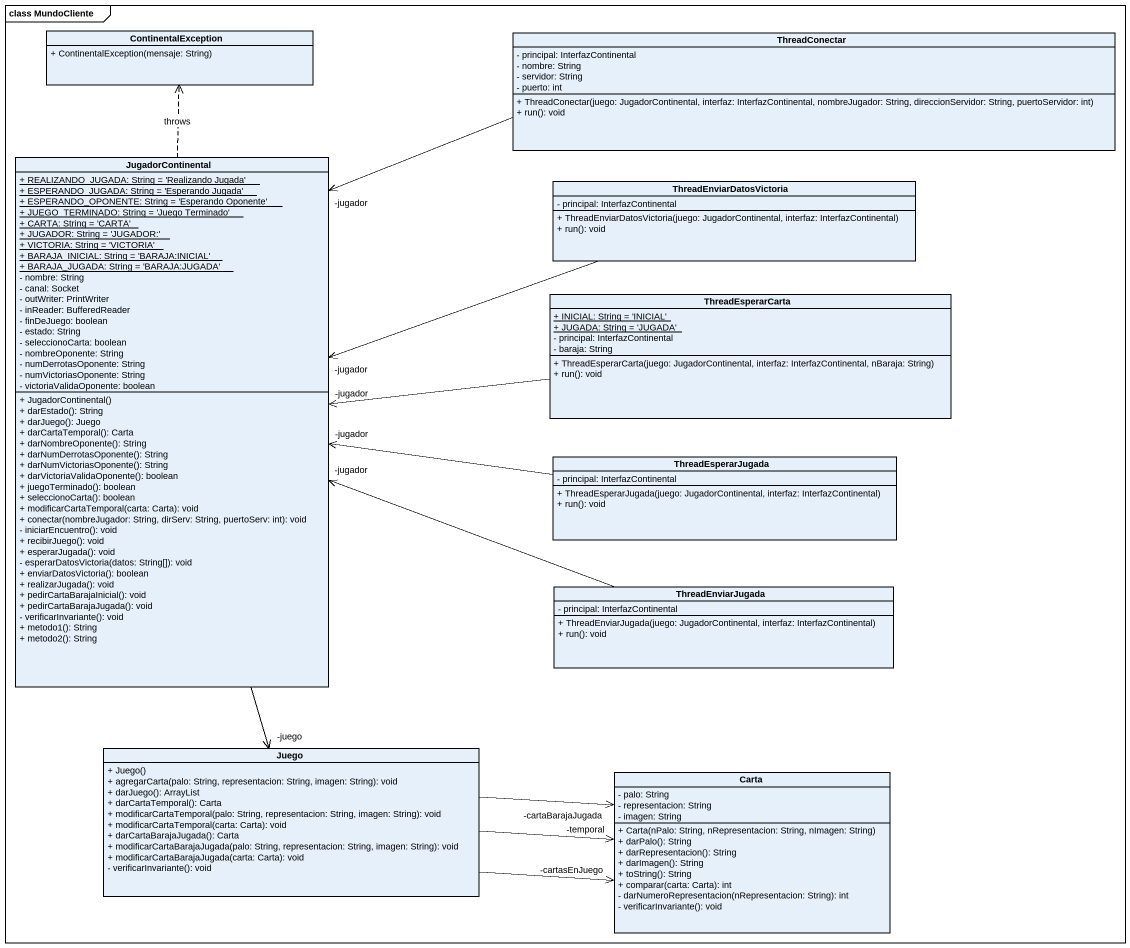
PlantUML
@startuml
mainframe class MundoCliente
hide circle
hide empty members
skinparam classAttributeIconSize 0
class ContinentalException {
  + ContinentalException(mensaje: String)
}
class ThreadConectar {
  - principal: InterfazContinental
  - nombre: String
  - servidor: String
  - puerto: int
  + ThreadConectar(juego: JugadorContinental, interfaz: InterfazContinental, nombreJugador: String, direccionServidor: String, puertoServidor: int)
  + run(): void
}
class JugadorContinental {
  {static} + REALIZANDO_JUGADA: String = 'Realizando Jugada'
  {static} + ESPERANDO_JUGADA: String = 'Esperando Jugada'
  {static} + ESPERANDO_OPONENTE: String = 'Esperando Oponente'
  {static} + JUEGO_TERMINADO: String = 'Juego Terminado'
  {static} + CARTA: String = 'CARTA'
  {static} + JUGADOR: String = 'JUGADOR:'
  {static} + VICTORIA: String = 'VICTORIA'
  {static} + BARAJA_INICIAL: String = 'BARAJA:INICIAL'
  {static} + BARAJA_JUGADA: String = 'BARAJA:JUGADA'
  - nombre: String
  - canal: Socket
  - outWriter: PrintWriter
  - inReader: BufferedReader
  - finDeJuego: boolean
  - estado: String
  - seleccionoCarta: boolean
  - nombreOponente: String
  - numDerrotasOponente: String
  - numVictoriasOponente: String
  - victoriaValidaOponente: boolean
  + JugadorContinental()
  + darEstado(): String
  + darJuego(): Juego
  + darCartaTemporal(): Carta
  + darNombreOponente(): String
  + darNumDerrotasOponente(): String
  + darNumVictoriasOponente(): String
  + darVictoriaValidaOponente(): boolean
  + juegoTerminado(): boolean
  + seleccionoCarta(): boolean
  + modificarCartaTemporal(carta: Carta): void
  + conectar(nombreJugador: String, dirServ: String, puertoServ: int): void
  - iniciarEncuentro(): void
  + recibirJuego(): void
  + esperarJugada(): void
  - esperarDatosVictoria(datos: String[]): void
  + enviarDatosVictoria(): boolean
  + realizarJugada(): void
  + pedirCartaBarajaInicial(): void
  + pedirCartaBarajaJugada(): void
  - verificarInvariante(): void
  + metodo1(): String
  + metodo2(): String
}
class ThreadEnviarDatosVictoria {
  - principal: InterfazContinental
  + ThreadEnviarDatosVictoria(juego: JugadorContinental, interfaz: InterfazContinental)
  + run(): void
}
class ThreadEsperarCarta {
  {static} + INICIAL: String = 'INICIAL'
  {static} + JUGADA: String = 'JUGADA'
  - principal: InterfazContinental
  - baraja: String
  + ThreadEsperarCarta(juego: JugadorContinental, interfaz: InterfazContinental, nBaraja: String)
  + run(): void
}
class ThreadEsperarJugada {
  - principal: InterfazContinental
  + ThreadEsperarJugada(juego: JugadorContinental, interfaz: InterfazContinental)
  + run(): void
}
class ThreadEnviarJugada {
  - principal: InterfazContinental
  + ThreadEnviarJugada(juego: JugadorContinental, interfaz: InterfazContinental)
  + run(): void
}
class Juego {
  + Juego()
  + agregarCarta(palo: String, representacion: String, imagen: String): void
  + darJuego(): ArrayList
  + darCartaTemporal(): Carta
  + modificarCartaTemporal(palo: String, representacion: String, imagen: String): void
  + modificarCartaTemporal(carta: Carta): void
  + darCartaBarajaJugada(): Carta
  + modificarCartaBarajaJugada(palo: String, representacion: String, imagen: String): void
  + modificarCartaBarajaJugada(carta: Carta): void
  - verificarInvariante(): void
}
class Carta {
  - palo: String
  - representacion: String
  - imagen: String
  + Carta(nPalo: String, nRepresentacion: String, nImagen: String)
  + darPalo(): String
  + darRepresentacion(): String
  + darImagen(): String
  + toString(): String
  + comparar(carta: Carta): int
  - darNumeroRepresentacion(nRepresentacion: String): int
  - verificarInvariante(): void
}
ThreadConectar -left-> "-jugador" JugadorContinental
JugadorContinental .up.> ContinentalException : throws
JugadorContinental --> "-juego" Juego
ThreadEnviarDatosVictoria -left-> "-jugador" JugadorContinental
ThreadEsperarCarta -left-> "-jugador" JugadorContinental
ThreadEsperarJugada -left-> "-jugador" JugadorContinental
ThreadEnviarJugada -left-> "-jugador" JugadorContinental
Juego -right-> "-temporal" Carta
Juego -right-> "-cartaBarajaJugada" Carta
Juego -right-> "-cartasEnJuego" Carta
@enduml
